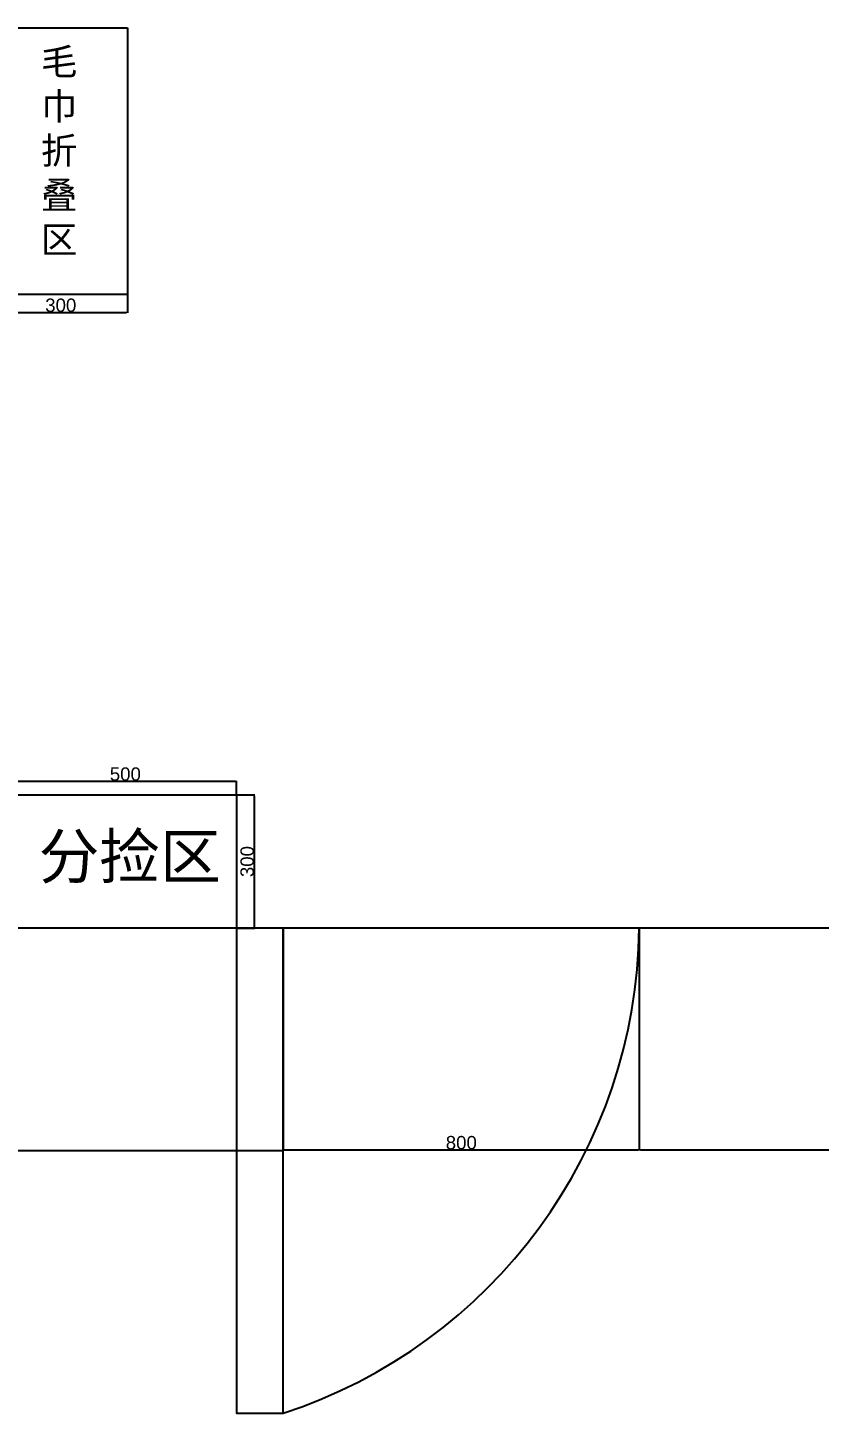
# Model space of a CAD drawing. Header units: millimetres. Extents: x 1761 to 11571, y -2876 to 3504.
# Drawn here: x 4887 to 6666, y -2876 to 240 of the extents above; entities that cross this region are included whole.
import ezdxf

# ---------------------------------------------------------------- set-up
doc = ezdxf.new("R2010")
doc.units = ezdxf.units.MM
doc.styles.get("Standard").update_dxf_attribs({"font": 'arial.ttf', "height": 30})
doc.dimstyles.new('ISO-25', dxfattribs={"dimtxt": 100, "dimasz": 2.5, "dimexe": 1.25, "dimexo": 0.625, "dimtad": 1, "dimtxsty": 'Standard', "dimcen": 2.5, "dimclrd": 2, "dimclre": 2, "dimclrt": 1, "dimadec": 0, "dimazin": 0, "dimtfac": 1, "dimtmove": 0, "dimatfit": 3, "dimfxl": 0, "dimarcsym": 0})

# ---------------------------------------------------------------- blocks, each defined once
blk = doc.blocks.new('*D1')
at = {"color": 2, "lineweight": -2, "transparency": 16777216}
for p, q in [((5461.7, -1786), (5461.7, -2284.8)), ((6261.7, -1786), (6261.7, -2284.8)), ((5464.2, -2283.5), (6259.2, -2283.5))]:
    blk.add_line(p, q, dxfattribs=at)
at = {"color": 2, "transparency": 16777216}
for points in [[(5464.2, -2283.1), (5464.2, -2283.9), (5461.7, -2283.5)], [(6259.2, -2283.1), (6259.2, -2283.9), (6261.7, -2283.5)]]:
    blk.add_solid(points, dxfattribs=at)
at = {"layer": 'Defpoints', "color": 0, "transparency": 16777216}
for p in [(5461.7, -1785.4), (6261.7, -1785.4), (6261.7, -2283.5)]:
    blk.add_point(p, dxfattribs=at)
at = {"color": 1, "transparency": 16777216, "insert": (5861.7, -2267.6), "char_height": 30, "attachment_point": 5}
blk.add_mtext('800', dxfattribs=at)
blk = doc.blocks.new('*D3')
at = {"color": 2, "lineweight": -2, "transparency": 16777216}
for p, q in [((6261.7, -1786), (6261.7, -2285)), ((7861.7, -1786), (7861.7, -2285)), ((6264.2, -2283.8), (7859.2, -2283.8))]:
    blk.add_line(p, q, dxfattribs=at)
at = {"color": 2, "transparency": 16777216}
for points in [[(6264.2, -2283.3), (6264.2, -2284.2), (6261.7, -2283.8)], [(7859.2, -2283.3), (7859.2, -2284.2), (7861.7, -2283.8)]]:
    blk.add_solid(points, dxfattribs=at)
at = {"layer": 'Defpoints', "color": 0, "transparency": 16777216}
for p in [(6261.7, -1785.4), (7861.7, -1785.4), (7861.7, -2283.8)]:
    blk.add_point(p, dxfattribs=at)
at = {"color": 1, "transparency": 16777216, "insert": (7061.7, -2267.8), "char_height": 30, "attachment_point": 5}
blk.add_mtext('1600', dxfattribs=at)
blk = doc.blocks.new('*D5')
at = {"color": 2, "lineweight": -2, "transparency": 16777216}
for p, q in [((2261.7, -1786), (2261.7, -2286)), ((5461.7, -1786), (5461.7, -2286)), ((2264.2, -2284.8), (5459.2, -2284.8))]:
    blk.add_line(p, q, dxfattribs=at)
at = {"color": 2, "transparency": 16777216}
for points in [[(2264.2, -2284.3), (2264.2, -2285.2), (2261.7, -2284.8)], [(5459.2, -2284.3), (5459.2, -2285.2), (5461.7, -2284.8)]]:
    blk.add_solid(points, dxfattribs=at)
at = {"layer": 'Defpoints', "color": 0, "transparency": 16777216}
for p in [(2261.7, -1785.4), (5461.7, -1785.4), (5461.7, -2284.8)]:
    blk.add_point(p, dxfattribs=at)
at = {"color": 1, "transparency": 16777216, "insert": (3861.7, -2268.8), "char_height": 30, "attachment_point": 5}
blk.add_mtext('3200', dxfattribs=at)
blk = doc.blocks.new('*D41')
at = {"color": 2, "lineweight": -2, "transparency": 16777216}
for p, q in [((5357.4, -1485.4), (5397.9, -1485.4)), ((5396.7, -1782.9), (5396.7, -1487.9)), ((5357.4, -1785.4), (5397.9, -1785.4))]:
    blk.add_line(p, q, dxfattribs=at)
at = {"color": 2, "transparency": 16777216}
for points in [[(5396.3, -1487.9), (5397.1, -1487.9), (5396.7, -1485.4)], [(5396.3, -1782.9), (5397.1, -1782.9), (5396.7, -1785.4)]]:
    blk.add_solid(points, dxfattribs=at)
at = {"layer": 'Defpoints', "color": 0, "transparency": 16777216}
for p in [(5356.8, -1485.4), (5396.7, -1485.4), (5356.8, -1785.4)]:
    blk.add_point(p, dxfattribs=at)
at = {"color": 1, "transparency": 16777216, "insert": (5380.7, -1635.4), "char_height": 30, "attachment_point": 5, "rotation": 90}
blk.add_mtext('300', dxfattribs=at)
blk = doc.blocks.new('*D42')
at = {"color": 2, "lineweight": -2, "transparency": 16777216}
for p, q in [((4856.8, -1484.8), (4856.8, -1453.5)), ((4859.3, -1454.8), (5354.3, -1454.8)), ((5356.8, -1484.8), (5356.8, -1453.5))]:
    blk.add_line(p, q, dxfattribs=at)
at = {"color": 2, "transparency": 16777216}
for points in [[(4859.3, -1454.4), (4859.3, -1455.2), (4856.8, -1454.8)], [(5354.3, -1454.4), (5354.3, -1455.2), (5356.8, -1454.8)]]:
    blk.add_solid(points, dxfattribs=at)
at = {"layer": 'Defpoints', "color": 0, "transparency": 16777216}
for p in [(5356.8, -1454.8), (4856.8, -1485.4), (5356.8, -1485.4)]:
    blk.add_point(p, dxfattribs=at)
at = {"color": 1, "transparency": 16777216, "insert": (5106.8, -1438.8), "char_height": 30, "attachment_point": 5}
blk.add_mtext('500', dxfattribs=at)
blk = doc.blocks.new('*D107')
at = {"color": 2, "lineweight": -2, "transparency": 16777216}
for p, q in [((4811.7, -361), (4811.7, -401.8)), ((5111.7, -361), (5111.7, -401.8)), ((4814.2, -400.5), (5109.2, -400.5))]:
    blk.add_line(p, q, dxfattribs=at)
at = {"color": 2, "transparency": 16777216}
for points in [[(4814.2, -400.1), (4814.2, -400.9), (4811.7, -400.5)], [(5109.2, -400.1), (5109.2, -400.9), (5111.7, -400.5)]]:
    blk.add_solid(points, dxfattribs=at)
at = {"layer": 'Defpoints', "color": 0, "transparency": 16777216}
for p in [(4811.7, -360.4), (5111.7, -360.4), (5111.7, -400.5)]:
    blk.add_point(p, dxfattribs=at)
at = {"color": 1, "transparency": 16777216, "insert": (4961.7, -384.6), "char_height": 30, "attachment_point": 5}
blk.add_mtext('300', dxfattribs=at)

msp = doc.modelspace()

# ---------------------------------------------------------------- linework, layer by layer
at = {"color": 255}
for p, q in [((4811.745, 239.58), (5111.745, 239.58)), ((5111.745, 239.58), (5111.745, -360.42)), ((5111.745, -360.42), (4811.745, -360.42)), ((4856.798, -1485.42), (5356.798, -1485.42)), ((5356.798, -1485.42), (5356.798, -1785.42)), ((5461.742, -1785.42), (2261.742, -1785.42)), ((6261.742, -1785.42), (5461.742, -1785.42)), ((7861.742, -1785.42), (6261.742, -1785.42))]:
    msp.add_line(p, q, dxfattribs=at)
msp.add_lwpolyline([(5461.742, -1785.42), (5356.798, -1785.42), (5356.798, -2875.927), (5461.742, -2875.927)], close=True, dxfattribs=at)
msp.add_arc((5099.418, -1771.429), 1162.409, 288.161794, 359.310361, dxfattribs=at)

# ---------------------------------------------------------------- texts
at = {"color": 255, "insert": (4917.108, 193.163), "char_height": 60, "attachment_point": 1}
msp.add_mtext_dynamic_manual_height_columns('{\\fMicrosoft YaHei|b0|i0|c134|p34;毛\\P巾\\P折\\P叠\\P区}', width=405.58815, gutter_width=150, heights=[0], dxfattribs=at)
at = {"color": 255, "insert": (4912.161, -1573.603), "char_height": 100, "attachment_point": 1}
msp.add_mtext('{\\fSimSun|b0|i0|c134|p2;分捡区}', dxfattribs=at)

# ---------------------------------------------------------------- dimensions: what is measured, and where the dimension line sits
at = {"color": 255}
for base, p1, p2, override, picture, middle in [((5111.745, -400.524), (4811.745, -360.42), (5111.745, -360.42), {"dimtfillclr": 1}, '*D107', (4961.745, -384.572)), ((5461.742, -2284.755), (2261.742, -1785.42), (5461.742, -1785.42), {"dimtxt": 200}, '*D5', (3861.742, -2268.803)), ((6261.742, -2283.505), (5461.742, -1785.42), (6261.742, -1785.42), {"dimtxt": 200}, '*D1', (5861.742, -2267.563)), ((7861.742, -2283.754), (6261.742, -1785.42), (7861.742, -1785.42), {"dimtxt": 200}, '*D3', (7061.742, -2267.812))]:
    dim = msp.add_linear_dim(base=base, p1=p1, p2=p2, dimstyle='ISO-25', override=override, dxfattribs=at)
    dim.commit()
    dim.dimension.update_dxf_attribs({"geometry": picture, "text_midpoint": middle})
dim = msp.add_linear_dim(base=(5356.798, -1454.776), p1=(4856.798, -1485.42), p2=(5356.798, -1485.42), dimstyle='ISO-25', dxfattribs=at)
dim.commit()
dim.dimension.update_dxf_attribs({"geometry": '*D42', "text_midpoint": (5106.798, -1438.834)})
dim = msp.add_linear_dim(base=(5396.697, -1485.42), p1=(5356.798, -1785.42), p2=(5356.798, -1485.42), angle=90, dimstyle='ISO-25', dxfattribs=at)
dim.commit()
dim.dimension.update_dxf_attribs({"geometry": '*D41', "text_midpoint": (5380.745, -1635.42)})

doc.saveas('drawing.dxf')
